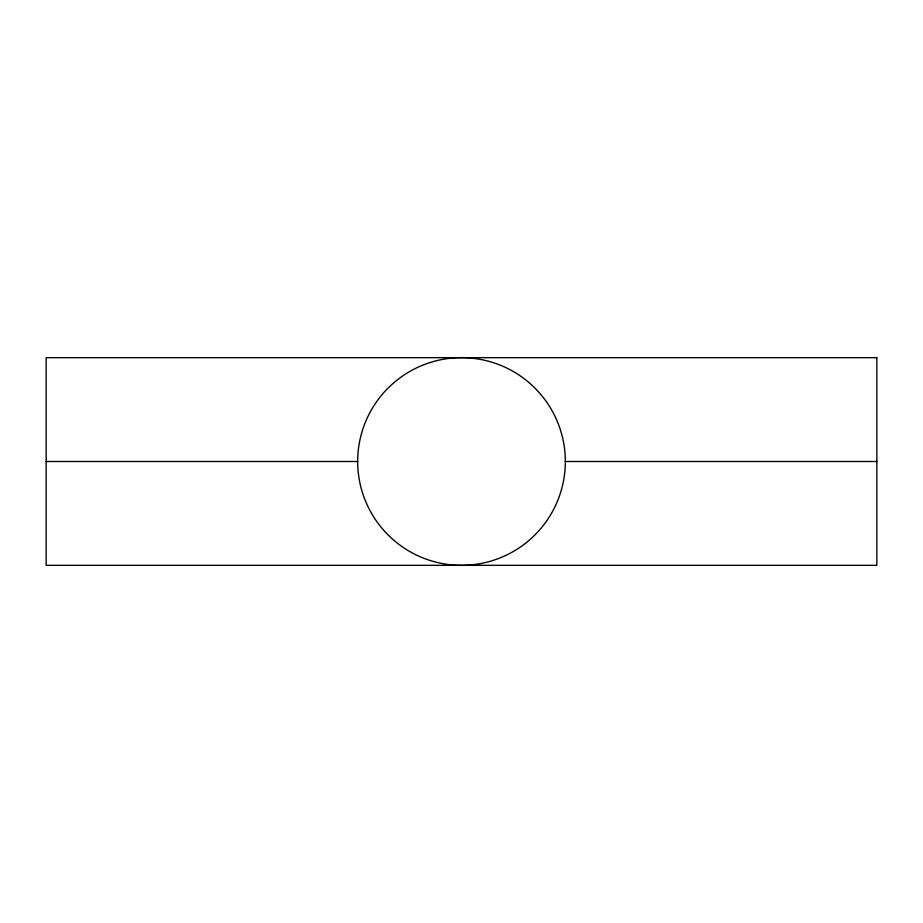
<?xml version="1.0" encoding="UTF-8"?>
<svg xmlns="http://www.w3.org/2000/svg" width="923" height="923" viewBox="0 0 923 923"><rect width="100%" height="100%" fill="white"/><g stroke="black" fill="none" stroke-linecap="round" stroke-linejoin="round"><path stroke-width="1.38" d="M46.15 461.5L357.663 461.5M565.337 461.5A103.838 103.838 0 0 1 409.581 551.423A103.838 103.838 0 0 1 409.581 371.577A103.838 103.838 0 0 1 565.337 461.5L876.85 461.5M876.85 357.663L46.15 357.663L46.15 565.337L876.85 565.337L876.85 357.663"/></g></svg>
